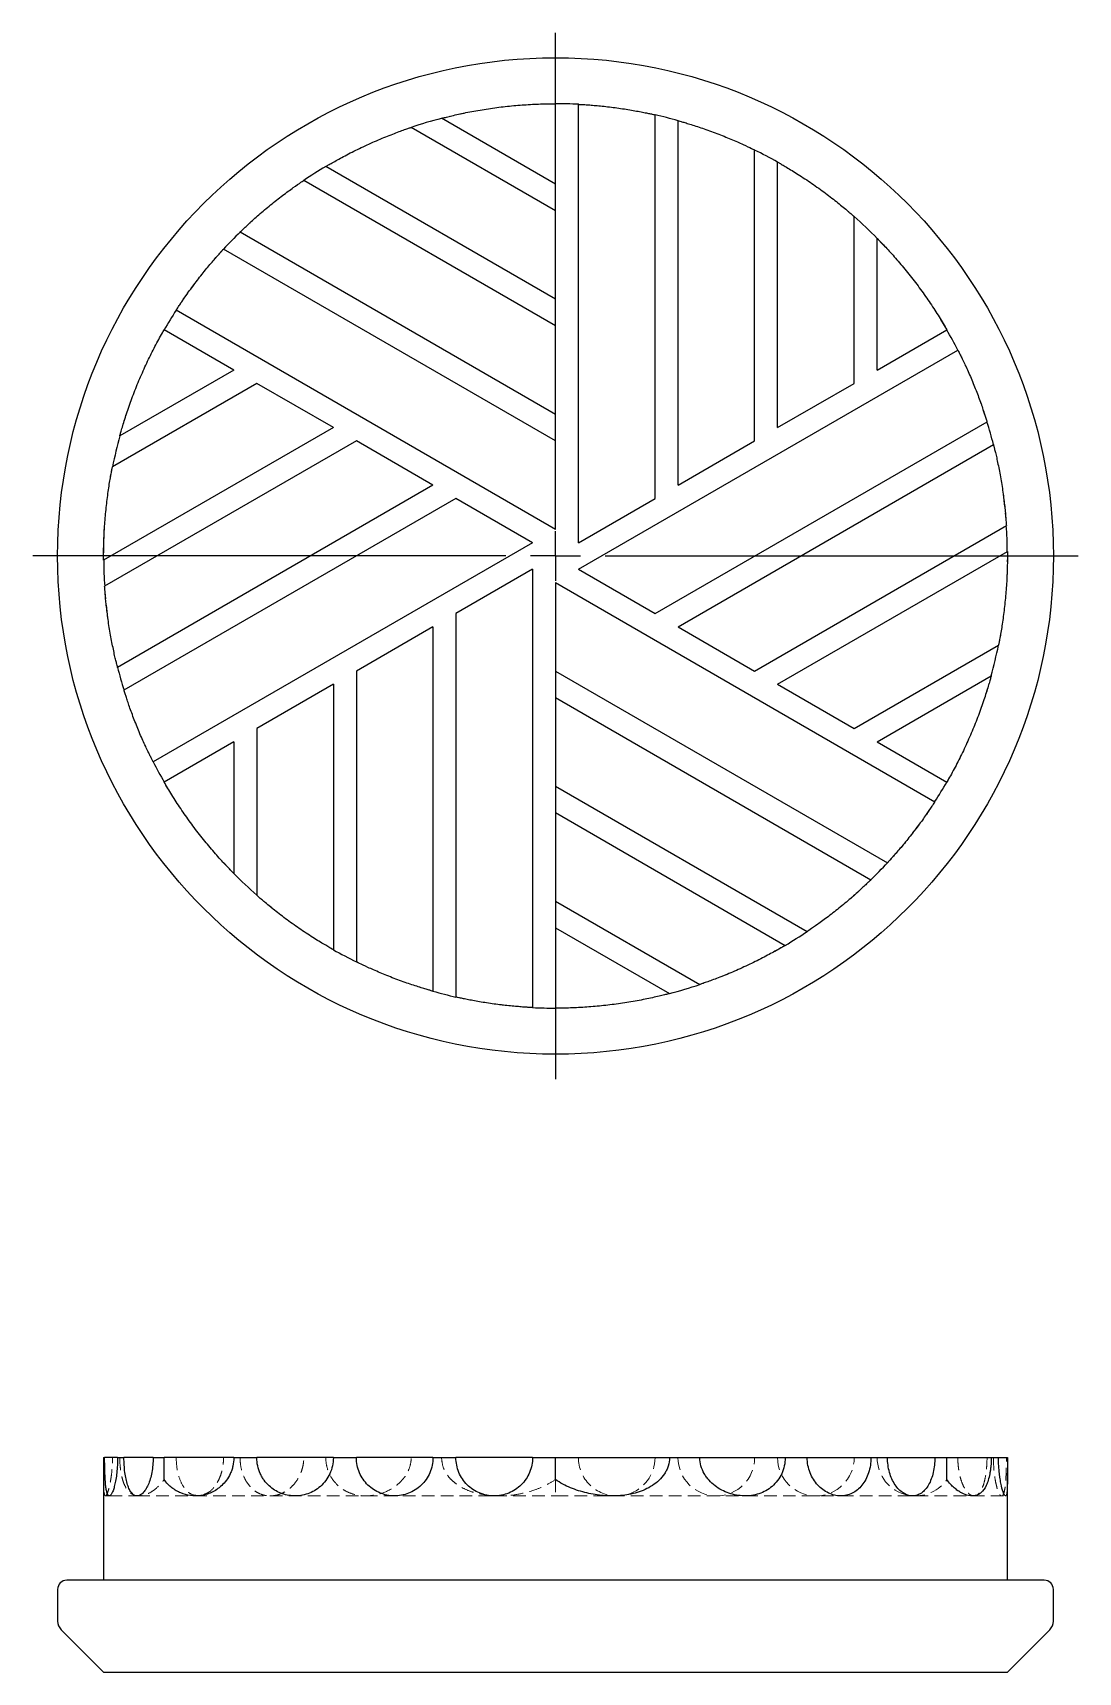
# Model space of a CAD drawing. Header units: millimetres. Extents: x 30 to 273, y 46 to 210.
# Drawn here: x 30.5 to 135.5, y 46 to 210.5 of the extents above; entities that cross this region are included whole.
import ezdxf

# ---------------------------------------------------------------- set-up
doc = ezdxf.new("R2010")
doc.units = ezdxf.units.MM
doc.linetypes.add('HIDDEN', pattern=[1.905, 1.27, -0.635])
doc.layers.add('10', color=7, linetype='Continuous')

# ---------------------------------------------------------------- blocks, each defined once
blk = doc.blocks.new('SW_CENTERMARKSYMBOL_0')
at = {"layer": '10', "color": 0}
for p, q in [((0, 5), (0, 52.5)), ((0, 0), (0, 2.5)), ((-5, 0), (-52.5, 0)), ((0, 0), (-2.5, 0)), ((0, 0), (0, -2.5)), ((0, 0), (2.5, 0)), ((5, 0), (52.5, 0)), ((0, -5), (0, -52.5))]:
    blk.add_line(p, q, dxfattribs=at)

msp = doc.modelspace()

# ---------------------------------------------------------------- linework, layer by layer
at = {"color": 7, "linetype": 'Continuous', "lineweight": 25}
for p, q in [((83, 195.31), (83, 203.38)), ((85.31, 159.33), (85.31, 203.33)), ((83, 192.64), (68.51, 201.01)), ((83, 195.31), (71.55, 201.92)), ((93, 163.77), (93, 202.27)), ((95.31, 165.11), (95.31, 201.68)), ((103, 169.55), (103, 198.74)), ((105.31, 170.88), (105.31, 197.52)), ((83, 183.76), (59.93, 197.08)), ((83, 181.09), (57.72, 195.69)), ((83, 183.76), (83, 192.64)), ((113, 175.32), (113, 192.06)), ((83, 172.21), (51.32, 190.5)), ((115.31, 176.65), (115.31, 189.87)), ((83, 169.55), (49.66, 188.79)), ((83, 160.66), (44.9, 182.66)), ((83, 172.21), (83, 181.09)), ((50.69, 176.65), (43.7, 180.69)), ((115.31, 176.65), (122.3, 180.69)), ((85.31, 156.67), (123.41, 178.66)), ((50.69, 176.65), (39.24, 170.04)), ((53, 175.32), (38.51, 166.95)), ((60.69, 170.88), (53, 175.32)), ((105.31, 170.88), (113, 175.32)), ((93, 152.23), (126.34, 171.47)), ((60.69, 170.88), (37.62, 157.56)), ((63, 169.55), (37.72, 154.95)), ((70.69, 165.11), (63, 169.55)), ((83, 160.66), (83, 169.55)), ((95.31, 165.11), (103, 169.55)), ((95.31, 150.89), (126.99, 169.18)), ((70.69, 165.11), (39.01, 146.82)), ((73, 163.77), (39.66, 144.53)), ((80.69, 159.33), (73, 163.77)), ((85.31, 159.33), (93, 163.77)), ((103, 146.45), (128.28, 161.05)), ((80.69, 159.33), (42.59, 137.34)), ((105.31, 145.12), (128.38, 158.44)), ((80.69, 156.67), (73, 152.23)), ((80.69, 156.67), (80.69, 112.67)), ((85.31, 156.67), (93, 152.23)), ((83, 155.34), (121.1, 133.34)), ((83, 155.34), (83, 146.45)), ((73, 152.23), (73, 113.73)), ((70.69, 150.89), (63, 146.45)), ((70.69, 150.89), (70.69, 114.32)), ((95.31, 150.89), (103, 146.45)), ((113, 140.68), (127.49, 149.05)), ((63, 146.45), (63, 117.26)), ((83, 146.45), (116.34, 127.21)), ((60.69, 145.12), (53, 140.68)), ((60.69, 145.12), (60.69, 118.48)), ((105.31, 145.12), (113, 140.68)), ((115.31, 139.35), (126.76, 145.96)), ((83, 143.79), (114.68, 125.5)), ((83, 143.79), (83, 134.91)), ((53, 140.68), (53, 123.94)), ((50.69, 139.35), (43.7, 135.31)), ((50.69, 139.35), (50.69, 126.13)), ((115.31, 139.35), (122.3, 135.31)), ((83, 134.91), (108.28, 120.31)), ((83, 132.24), (106.07, 118.92)), ((83, 132.24), (83, 123.36)), ((83, 123.36), (97.49, 114.99)), ((83, 120.69), (94.45, 114.08)), ((83, 120.69), (83, 112.62)), ((37.62, 67.52), (37.72, 67.52)), ((39.01, 67.52), (37.72, 67.52)), ((39.01, 67.52), (39.66, 67.52)), ((42.59, 67.52), (39.66, 67.52)), ((42.59, 67.52), (43.7, 67.52)), ((43.7, 65.31), (43.7, 67.52)), ((50.69, 67.52), (43.7, 67.52)), ((50.69, 67.52), (53, 67.52)), ((60.69, 67.52), (53, 67.52)), ((60.69, 67.52), (63, 67.52)), ((70.69, 67.52), (63, 67.52)), ((70.69, 67.52), (73, 67.52)), ((80.69, 67.52), (73, 67.52)), ((80.69, 67.52), (83, 67.52)), ((83, 65.31), (83, 67.52)), ((83, 67.52), (94.45, 67.52)), ((94.45, 67.52), (97.49, 67.52)), ((97.49, 67.52), (106.07, 67.52)), ((106.07, 67.52), (108.28, 67.52)), ((108.28, 67.52), (114.68, 67.52)), ((114.68, 67.52), (116.34, 67.52)), ((116.34, 67.52), (121.1, 67.52)), ((121.1, 67.52), (122.3, 67.52)), ((122.3, 65.31), (122.3, 67.52)), ((122.3, 67.52), (126.76, 67.52)), ((126.76, 67.52), (127.49, 67.52)), ((127.49, 67.52), (128.38, 67.52)), ((37.62, 65.94), (37.62, 55.21)), ((128.38, 55.21), (128.38, 65.94)), ((83, 55.21), (33.92, 55.21)), ((132.08, 55.21), (83, 55.21)), ((33, 54.29), (33, 51.1)), ((133, 51.1), (133, 54.29)), ((33.36, 50.23), (37.62, 45.98)), ((128.38, 45.98), (132.64, 50.23)), ((37.62, 45.98), (83, 45.98)), ((83, 45.98), (128.38, 45.98))]:
    msp.add_line(p, q, dxfattribs=at)
at = {"color": 7, "linetype": 'HIDDEN', "lineweight": 18}
for p, q in [((93, 202.27), (92.5, 202.38)), ((57.72, 195.69), (57.46, 195.52)), ((113, 192.06), (112.8, 192.23)), ((122.3, 180.69), (121.68, 181.74)), ((38.51, 166.95), (38.23, 165.44)), ((127.49, 149.05), (127.83, 150.91)), ((38.92, 147.21), (39.01, 146.82)), ((43.7, 135.31), (44.13, 134.57)), ((108.28, 120.31), (108.86, 120.7)), ((60.36, 118.66), (60.69, 118.48)), ((73, 113.73), (73.12, 113.7)), ((83, 65.31), (83, 63.67)), ((37.8, 63.67), (38.2, 63.67)), ((38.2, 63.67), (40.99, 63.67)), ((40.99, 63.67), (76.85, 63.67)), ((76.85, 63.67), (83, 63.67)), ((83, 63.67), (88.67, 63.67)), ((88.67, 63.67), (102.04, 63.67)), ((102.04, 63.67), (111.65, 63.67)), ((111.65, 63.67), (118.86, 63.67)), ((118.86, 63.67), (119.15, 63.67)), ((119.15, 63.67), (124.83, 63.67)), ((124.83, 63.67), (128.2, 63.67))]:
    msp.add_line(p, q, dxfattribs=at)
at = {"color": 7, "linetype": 'HIDDEN', "lineweight": 18, "flags": 128}
for points in [[(83, 203.38), (80.7, 203.33), (78.93, 203.2)], [(87.9, 203.12), (87.59, 203.15), (85.31, 203.33)], [(68.51, 201.01), (67.24, 200.56), (65.52, 199.88)], [(96.91, 201.2), (96.59, 201.3), (95.31, 201.68)], [(103, 198.74), (102.99, 198.75), (101.22, 199.57)], [(61.37, 197.9), (60.97, 197.68), (59.93, 197.08)], [(116.09, 189.06), (115.89, 189.27), (115.31, 189.87)], [(43.7, 180.69), (43.32, 180.03), (42.54, 178.56)], [(123.85, 177.78), (123.75, 177.99), (123.41, 178.66)], [(126.34, 171.47), (126.3, 171.59), (125.65, 173.52)], [(128.28, 161.05), (128.15, 162.59), (127.9, 164.63)], [(37.72, 154.95), (37.85, 153.41), (38.05, 151.73)], [(39.66, 144.53), (39.7, 144.41), (40.2, 142.89)], [(42, 138.55), (42.25, 138.01), (42.59, 137.34)], [(122.3, 135.31), (122.68, 135.97), (123.63, 137.77)], [(116.34, 127.21), (117.44, 128.44), (118.78, 130.08)], [(49.65, 127.22), (50.11, 126.73), (50.69, 126.13)], [(105.01, 118.31), (105.03, 118.32), (106.07, 118.92)], [(63, 117.26), (63.01, 117.25), (64.41, 116.6)], [(97.49, 114.99), (98.76, 115.44), (100.82, 116.26)], [(68.76, 114.91), (69.41, 114.7), (70.69, 114.32)], [(92.14, 113.55), (94.38, 114.06), (94.45, 114.08)], [(77.66, 112.93), (78.41, 112.85), (80.69, 112.67)]]:
    msp.add_lwpolyline(points, dxfattribs=at)
at = {"color": 7, "linetype": 'Continuous', "lineweight": 25}
msp.add_circle((83, 158), 50, dxfattribs=at)
at = {"color": 7, "linetype": 'HIDDEN', "lineweight": 18}
for centre, radius, start, end in [((83, 158), 45.38, 101.1213, 104.6132), ((83, 158), 45.38, 130.1322, 134.2651), ((83, 158), 45.38, 137.2711, 147.0854), ((83, 158), 45.38, 159.1409, 164.6132), ((83, 158), 45.38, 176.4023, 180.5591), ((83, 158), 45.38, 356.8675, 0.5591), ((83, 158), 45.38, 339.6029, 344.6132), ((83, 158), 45.38, 322.2192, 327.0854), ((83, 158), 45.38, 310.5359, 314.2651), ((83, 158), 45.38, 228.6225, 234.2204), ((89.15, 67.52), 3.85, 180, 271.0057), ((89.15, 67.52), 3.85, 286.1237, 0), ((99.15, 67.52), 3.85, 180, 0), ((109.15, 67.52), 3.85, 180, 0), ((119.15, 67.52), 3.85, 180, 257.9688), ((119.15, 67.52), 3.85, 265.3714, 324.9948)]:
    msp.add_arc(centre, radius, start, end, dxfattribs=at)
at = {"color": 7, "linetype": 'Continuous', "lineweight": 25}
for centre, radius, start, end in [((83, 158), 45.38, 87.0854, 90), ((83, 158), 45.38, 104.6132, 108.6225), ((83, 158), 45.38, 74.2651, 77.2711), ((83, 158), 45.38, 60.5591, 63.8529), ((83, 158), 45.38, 120.5591, 123.8529), ((83, 158), 45.38, 44.6132, 48.6225), ((83, 158), 45.38, 134.2651, 137.2711), ((83, 158), 45.38, 147.0854, 150), ((83, 158), 45.38, 27.0854, 30), ((83, 158), 45.38, 14.2651, 17.2711), ((83, 158), 45.38, 164.6132, 168.6225), ((83, 158), 45.38, 0.5591, 3.8529), ((83, 158), 45.38, 180.5591, 183.8529), ((83, 158), 45.38, 344.6132, 348.6225), ((83, 158), 45.38, 194.2651, 197.2711), ((83, 158), 45.38, 207.0854, 210), ((83, 158), 45.38, 327.0854, 330), ((83, 158), 45.38, 314.2651, 317.2711), ((83, 158), 45.38, 224.6132, 228.6225), ((83, 158), 45.38, 300.5591, 303.8529), ((83, 158), 45.38, 240.5591, 243.8529), ((83, 158), 45.38, 254.2651, 257.2711), ((83, 158), 45.38, 284.6132, 288.6225), ((83, 158), 45.38, 267.0854, 270), ((33.92, 54.29), 0.923, 90, 180), ((132.08, 54.29), 0.923, 0, 90), ((34.23, 51.1), 1.23, 180, 225), ((131.77, 51.1), 1.23, 315, 0)]:
    msp.add_arc(centre, radius, start, end, dxfattribs=at)
for points, knots in [([(71.55, 201.92), (71.55, 201.92), (71.59, 201.93), (71.72, 201.96), (71.78, 201.98), (71.9, 202.01), (71.97, 202.02), (72.21, 202.08), (72.39, 202.13), (72.8, 202.22), (73.03, 202.28), (73.74, 202.43), (74.26, 202.54), (75.07, 202.69), (75.35, 202.74), (75.91, 202.83), (76.19, 202.87), (77.03, 202.99), (77.6, 203.07), (78.74, 203.19), (79.3, 203.24), (80.13, 203.29), (80.41, 203.31), (80.96, 203.34), (81.23, 203.35), (82.02, 203.38), (82.53, 203.38), (83, 203.38)], [0, 0, 0, 0, 0.0625, 0.0625, 0.09375, 0.09375, 0.125, 0.125, 0.1875, 0.1875, 0.25, 0.25, 0.375, 0.375, 0.4375, 0.4375, 0.5, 0.5, 0.625, 0.625, 0.75, 0.75, 0.8125, 0.8125, 0.875, 0.875, 1, 1, 1, 1]), ([(85.31, 203.33), (85.31, 203.33), (85.33, 203.32), (85.43, 203.32), (85.51, 203.32), (85.7, 203.3), (85.82, 203.3), (86.1, 203.28), (86.27, 203.27), (86.62, 203.24), (86.82, 203.22), (87.24, 203.19), (87.47, 203.16), (87.93, 203.12), (88.17, 203.09), (88.67, 203.03), (88.92, 203), (89.42, 202.93), (89.67, 202.89), (90.16, 202.82), (90.4, 202.78), (90.86, 202.7), (91.08, 202.66), (91.5, 202.58), (91.69, 202.55), (92.05, 202.47), (92.21, 202.44), (92.49, 202.38), (92.61, 202.36), (92.8, 202.31), (92.87, 202.3), (92.97, 202.28), (93, 202.27), (93, 202.27)], [0, 0, 0, 0, 0.0625, 0.0625, 0.125, 0.125, 0.1875, 0.1875, 0.25, 0.25, 0.3125, 0.3125, 0.375, 0.375, 0.4375, 0.4375, 0.5, 0.5, 0.5625, 0.5625, 0.625, 0.625, 0.6875, 0.6875, 0.75, 0.75, 0.8125, 0.8125, 0.875, 0.875, 0.9375, 0.9375, 1, 1, 1, 1]), ([(59.93, 197.08), (59.93, 197.08), (59.96, 197.1), (60.08, 197.17), (60.17, 197.22), (60.4, 197.35), (60.54, 197.44), (60.86, 197.62), (61.04, 197.72), (61.44, 197.93), (61.65, 198.05), (62.09, 198.28), (62.33, 198.41), (62.81, 198.65), (63.06, 198.77), (63.56, 199.01), (63.82, 199.13), (64.33, 199.37), (64.58, 199.48), (65.09, 199.7), (65.34, 199.81), (66.08, 200.12), (66.55, 200.3), (67.19, 200.54), (67.4, 200.62), (67.67, 200.72), (67.76, 200.75), (67.92, 200.81), (68, 200.83), (68.2, 200.91), (68.31, 200.94), (68.47, 201), (68.51, 201.01), (68.51, 201.01)], [0, 0, 0, 0, 0.0625, 0.0625, 0.125, 0.125, 0.1875, 0.1875, 0.25, 0.25, 0.3125, 0.3125, 0.375, 0.375, 0.4375, 0.4375, 0.5, 0.5, 0.5625, 0.5625, 0.625, 0.625, 0.75, 0.75, 0.8125, 0.8125, 0.84375, 0.84375, 0.875, 0.875, 0.9375, 0.9375, 1, 1, 1, 1]), ([(95.31, 201.68), (95.31, 201.68), (95.33, 201.68), (95.44, 201.65), (95.52, 201.62), (95.72, 201.56), (95.85, 201.53), (96.14, 201.44), (96.31, 201.39), (96.68, 201.27), (96.88, 201.21), (97.31, 201.07), (97.53, 201), (97.99, 200.84), (98.23, 200.75), (98.71, 200.58), (98.96, 200.49), (99.45, 200.3), (99.69, 200.21), (100.16, 200.01), (100.39, 199.92), (100.85, 199.73), (101.06, 199.64), (101.47, 199.46), (101.66, 199.37), (102.2, 199.13), (102.49, 198.99), (102.79, 198.84), (102.87, 198.8), (102.97, 198.75), (103, 198.74), (103, 198.74)], [0, 0, 0, 0, 0.0625, 0.0625, 0.125, 0.125, 0.1875, 0.1875, 0.25, 0.25, 0.3125, 0.3125, 0.375, 0.375, 0.4375, 0.4375, 0.5, 0.5, 0.5625, 0.5625, 0.625, 0.625, 0.6875, 0.6875, 0.75, 0.75, 0.875, 0.875, 0.9375, 0.9375, 1, 1, 1, 1]), ([(105.31, 197.52), (105.31, 197.52), (105.34, 197.51), (105.46, 197.44), (105.55, 197.39), (105.78, 197.25), (105.92, 197.17), (106.24, 196.98), (106.42, 196.88), (106.8, 196.64), (107.01, 196.52), (107.43, 196.25), (107.66, 196.1), (108.11, 195.81), (108.34, 195.65), (108.8, 195.34), (109.03, 195.18), (109.49, 194.85), (109.71, 194.69), (110.16, 194.36), (110.38, 194.2), (111.02, 193.71), (111.41, 193.4), (111.94, 192.96), (112.11, 192.82), (112.33, 192.63), (112.4, 192.57), (112.53, 192.46), (112.59, 192.41), (112.76, 192.27), (112.85, 192.19), (112.97, 192.08), (113, 192.06), (113, 192.06)], [0, 0, 0, 0, 0.0625, 0.0625, 0.125, 0.125, 0.1875, 0.1875, 0.25, 0.25, 0.3125, 0.3125, 0.375, 0.375, 0.4375, 0.4375, 0.5, 0.5, 0.5625, 0.5625, 0.625, 0.625, 0.75, 0.75, 0.8125, 0.8125, 0.84375, 0.84375, 0.875, 0.875, 0.9375, 0.9375, 1, 1, 1, 1]), ([(51.32, 190.5), (51.32, 190.5), (51.34, 190.52), (51.42, 190.6), (51.48, 190.65), (51.63, 190.8), (51.73, 190.89), (51.95, 191.1), (52.08, 191.22), (52.36, 191.48), (52.52, 191.63), (52.85, 191.92), (53.03, 192.08), (53.4, 192.4), (53.59, 192.57), (53.98, 192.9), (54.18, 193.06), (54.59, 193.39), (54.79, 193.56), (55.2, 193.87), (55.39, 194.02), (55.78, 194.32), (55.97, 194.46), (56.33, 194.72), (56.5, 194.85), (56.98, 195.19), (57.24, 195.37), (57.52, 195.56), (57.6, 195.61), (57.69, 195.67), (57.72, 195.69), (57.72, 195.69)], [0, 0, 0, 0, 0.0625, 0.0625, 0.125, 0.125, 0.1875, 0.1875, 0.25, 0.25, 0.3125, 0.3125, 0.375, 0.375, 0.4375, 0.4375, 0.5, 0.5, 0.5625, 0.5625, 0.625, 0.625, 0.6875, 0.6875, 0.75, 0.75, 0.875, 0.875, 0.9375, 0.9375, 1, 1, 1, 1]), ([(115.31, 189.87), (115.31, 189.87), (115.34, 189.84), (115.43, 189.75), (115.47, 189.71), (115.56, 189.61), (115.61, 189.56), (115.78, 189.39), (115.91, 189.25), (116.2, 188.94), (116.36, 188.78), (116.85, 188.23), (117.2, 187.84), (117.74, 187.21), (117.92, 186.99), (118.28, 186.56), (118.45, 186.34), (118.98, 185.67), (119.33, 185.21), (120, 184.28), (120.33, 183.82), (120.79, 183.13), (120.95, 182.9), (121.24, 182.44), (121.39, 182.21), (121.81, 181.54), (122.07, 181.1), (122.3, 180.69)], [0, 0, 0, 0, 0.0625, 0.0625, 0.09375, 0.09375, 0.125, 0.125, 0.1875, 0.1875, 0.25, 0.25, 0.375, 0.375, 0.4375, 0.4375, 0.5, 0.5, 0.625, 0.625, 0.75, 0.75, 0.8125, 0.8125, 0.875, 0.875, 1, 1, 1, 1]), ([(44.9, 182.66), (44.9, 182.66), (44.91, 182.68), (44.97, 182.77), (45.01, 182.83), (45.12, 182.99), (45.18, 183.09), (45.34, 183.33), (45.43, 183.46), (45.63, 183.76), (45.74, 183.92), (45.99, 184.27), (46.12, 184.45), (46.39, 184.83), (46.54, 185.02), (46.84, 185.42), (46.99, 185.62), (47.3, 186.02), (47.46, 186.22), (47.77, 186.61), (47.92, 186.8), (48.22, 187.16), (48.37, 187.33), (48.64, 187.65), (48.77, 187.8), (49.01, 188.07), (49.12, 188.19), (49.31, 188.41), (49.39, 188.5), (49.52, 188.65), (49.57, 188.7), (49.64, 188.78), (49.66, 188.79), (49.66, 188.79)], [0, 0, 0, 0, 0.0625, 0.0625, 0.125, 0.125, 0.1875, 0.1875, 0.25, 0.25, 0.3125, 0.3125, 0.375, 0.375, 0.4375, 0.4375, 0.5, 0.5, 0.5625, 0.5625, 0.625, 0.625, 0.6875, 0.6875, 0.75, 0.75, 0.8125, 0.8125, 0.875, 0.875, 0.9375, 0.9375, 1, 1, 1, 1]), ([(39.24, 170.04), (39.24, 170.04), (39.25, 170.09), (39.29, 170.22), (39.31, 170.27), (39.34, 170.39), (39.36, 170.46), (39.43, 170.69), (39.48, 170.88), (39.6, 171.28), (39.67, 171.5), (39.89, 172.2), (40.06, 172.7), (40.34, 173.48), (40.43, 173.74), (40.63, 174.27), (40.73, 174.54), (41.05, 175.33), (41.27, 175.86), (41.74, 176.9), (41.97, 177.42), (42.34, 178.17), (42.46, 178.41), (42.71, 178.9), (42.84, 179.14), (43.21, 179.84), (43.46, 180.28), (43.7, 180.69)], [0, 0, 0, 0, 0.0625, 0.0625, 0.09375, 0.09375, 0.125, 0.125, 0.1875, 0.1875, 0.25, 0.25, 0.375, 0.375, 0.4375, 0.4375, 0.5, 0.5, 0.625, 0.625, 0.75, 0.75, 0.8125, 0.8125, 0.875, 0.875, 1, 1, 1, 1]), ([(123.41, 178.66), (123.41, 178.66), (123.42, 178.64), (123.46, 178.55), (123.5, 178.49), (123.59, 178.31), (123.64, 178.21), (123.76, 177.95), (123.84, 177.81), (123.99, 177.48), (124.07, 177.31), (124.25, 176.92), (124.35, 176.72), (124.54, 176.29), (124.64, 176.07), (124.83, 175.61), (124.93, 175.37), (125.12, 174.91), (125.21, 174.67), (125.39, 174.21), (125.48, 173.98), (125.64, 173.54), (125.72, 173.33), (125.86, 172.93), (125.92, 172.75), (126.04, 172.4), (126.09, 172.25), (126.18, 171.98), (126.22, 171.86), (126.28, 171.67), (126.3, 171.6), (126.33, 171.5), (126.34, 171.47), (126.34, 171.47)], [0, 0, 0, 0, 0.0625, 0.0625, 0.125, 0.125, 0.1875, 0.1875, 0.25, 0.25, 0.3125, 0.3125, 0.375, 0.375, 0.4375, 0.4375, 0.5, 0.5, 0.5625, 0.5625, 0.625, 0.625, 0.6875, 0.6875, 0.75, 0.75, 0.8125, 0.8125, 0.875, 0.875, 0.9375, 0.9375, 1, 1, 1, 1]), ([(126.99, 169.18), (126.99, 169.18), (126.99, 169.16), (127.02, 169.05), (127.04, 168.97), (127.09, 168.76), (127.12, 168.64), (127.19, 168.34), (127.23, 168.17), (127.32, 167.79), (127.36, 167.59), (127.45, 167.15), (127.5, 166.92), (127.59, 166.44), (127.64, 166.19), (127.73, 165.68), (127.77, 165.42), (127.86, 164.91), (127.9, 164.65), (127.97, 164.14), (128, 163.9), (128.06, 163.41), (128.09, 163.17), (128.14, 162.73), (128.16, 162.52), (128.22, 161.94), (128.24, 161.62), (128.27, 161.28), (128.27, 161.2), (128.28, 161.08), (128.28, 161.05), (128.28, 161.05)], [0, 0, 0, 0, 0.0625, 0.0625, 0.125, 0.125, 0.1875, 0.1875, 0.25, 0.25, 0.3125, 0.3125, 0.375, 0.375, 0.4375, 0.4375, 0.5, 0.5, 0.5625, 0.5625, 0.625, 0.625, 0.6875, 0.6875, 0.75, 0.75, 0.875, 0.875, 0.9375, 0.9375, 1, 1, 1, 1]), ([(37.62, 157.56), (37.62, 157.56), (37.62, 157.59), (37.62, 157.73), (37.62, 157.84), (37.62, 158.1), (37.62, 158.26), (37.62, 158.64), (37.62, 158.84), (37.63, 159.29), (37.64, 159.53), (37.66, 160.04), (37.67, 160.3), (37.7, 160.84), (37.72, 161.12), (37.76, 161.67), (37.79, 161.95), (37.84, 162.51), (37.87, 162.79), (37.93, 163.34), (37.96, 163.61), (38.07, 164.41), (38.14, 164.91), (38.25, 165.58), (38.29, 165.8), (38.34, 166.08), (38.36, 166.17), (38.39, 166.34), (38.4, 166.42), (38.45, 166.64), (38.47, 166.75), (38.5, 166.91), (38.51, 166.95), (38.51, 166.95)], [0, 0, 0, 0, 0.0625, 0.0625, 0.125, 0.125, 0.1875, 0.1875, 0.25, 0.25, 0.3125, 0.3125, 0.375, 0.375, 0.4375, 0.4375, 0.5, 0.5, 0.5625, 0.5625, 0.625, 0.625, 0.75, 0.75, 0.8125, 0.8125, 0.84375, 0.84375, 0.875, 0.875, 0.9375, 0.9375, 1, 1, 1, 1]), ([(128.38, 158.44), (128.38, 158.44), (128.38, 158.41), (128.38, 158.27), (128.38, 158.16), (128.38, 157.9), (128.38, 157.74), (128.38, 157.36), (128.38, 157.16), (128.37, 156.71), (128.36, 156.47), (128.34, 155.96), (128.33, 155.7), (128.3, 155.16), (128.28, 154.88), (128.24, 154.33), (128.21, 154.05), (128.16, 153.49), (128.13, 153.21), (128.07, 152.66), (128.04, 152.39), (127.93, 151.59), (127.86, 151.09), (127.75, 150.42), (127.71, 150.2), (127.66, 149.92), (127.64, 149.83), (127.61, 149.66), (127.6, 149.58), (127.55, 149.36), (127.53, 149.25), (127.5, 149.09), (127.49, 149.05), (127.49, 149.05)], [0, 0, 0, 0, 0.0625, 0.0625, 0.125, 0.125, 0.1875, 0.1875, 0.25, 0.25, 0.3125, 0.3125, 0.375, 0.375, 0.4375, 0.4375, 0.5, 0.5, 0.5625, 0.5625, 0.625, 0.625, 0.75, 0.75, 0.8125, 0.8125, 0.84375, 0.84375, 0.875, 0.875, 0.9375, 0.9375, 1, 1, 1, 1]), ([(39.01, 146.82), (39.01, 146.82), (39.01, 146.84), (38.98, 146.95), (38.96, 147.03), (38.91, 147.24), (38.88, 147.36), (38.81, 147.66), (38.77, 147.83), (38.68, 148.21), (38.64, 148.41), (38.55, 148.85), (38.5, 149.08), (38.41, 149.56), (38.36, 149.81), (38.27, 150.32), (38.23, 150.58), (38.14, 151.09), (38.1, 151.35), (38.03, 151.86), (38, 152.1), (37.94, 152.59), (37.91, 152.83), (37.86, 153.27), (37.84, 153.48), (37.78, 154.06), (37.76, 154.38), (37.73, 154.72), (37.73, 154.8), (37.72, 154.92), (37.72, 154.95), (37.72, 154.95)], [0, 0, 0, 0, 0.0625, 0.0625, 0.125, 0.125, 0.1875, 0.1875, 0.25, 0.25, 0.3125, 0.3125, 0.375, 0.375, 0.4375, 0.4375, 0.5, 0.5, 0.5625, 0.5625, 0.625, 0.625, 0.6875, 0.6875, 0.75, 0.75, 0.875, 0.875, 0.9375, 0.9375, 1, 1, 1, 1]), ([(126.76, 145.96), (126.76, 145.96), (126.75, 145.91), (126.71, 145.78), (126.69, 145.73), (126.66, 145.61), (126.64, 145.54), (126.57, 145.31), (126.52, 145.12), (126.4, 144.72), (126.33, 144.5), (126.11, 143.8), (125.94, 143.3), (125.66, 142.52), (125.57, 142.26), (125.37, 141.73), (125.27, 141.46), (124.95, 140.67), (124.73, 140.14), (124.26, 139.1), (124.03, 138.58), (123.66, 137.83), (123.54, 137.59), (123.29, 137.1), (123.16, 136.86), (122.79, 136.16), (122.54, 135.72), (122.3, 135.31)], [0, 0, 0, 0, 0.0625, 0.0625, 0.09375, 0.09375, 0.125, 0.125, 0.1875, 0.1875, 0.25, 0.25, 0.375, 0.375, 0.4375, 0.4375, 0.5, 0.5, 0.625, 0.625, 0.75, 0.75, 0.8125, 0.8125, 0.875, 0.875, 1, 1, 1, 1]), ([(42.59, 137.34), (42.59, 137.34), (42.58, 137.36), (42.54, 137.45), (42.5, 137.51), (42.41, 137.69), (42.36, 137.79), (42.24, 138.05), (42.16, 138.19), (42.01, 138.52), (41.93, 138.69), (41.75, 139.08), (41.65, 139.28), (41.46, 139.71), (41.36, 139.93), (41.17, 140.39), (41.07, 140.63), (40.88, 141.09), (40.79, 141.33), (40.61, 141.79), (40.52, 142.02), (40.36, 142.46), (40.28, 142.67), (40.14, 143.07), (40.08, 143.25), (39.96, 143.6), (39.91, 143.75), (39.82, 144.02), (39.78, 144.14), (39.72, 144.33), (39.7, 144.4), (39.67, 144.5), (39.66, 144.53), (39.66, 144.53)], [0, 0, 0, 0, 0.0625, 0.0625, 0.125, 0.125, 0.1875, 0.1875, 0.25, 0.25, 0.3125, 0.3125, 0.375, 0.375, 0.4375, 0.4375, 0.5, 0.5, 0.5625, 0.5625, 0.625, 0.625, 0.6875, 0.6875, 0.75, 0.75, 0.8125, 0.8125, 0.875, 0.875, 0.9375, 0.9375, 1, 1, 1, 1]), ([(50.69, 126.13), (50.69, 126.13), (50.66, 126.16), (50.57, 126.25), (50.53, 126.29), (50.44, 126.39), (50.39, 126.44), (50.22, 126.61), (50.09, 126.75), (49.8, 127.06), (49.64, 127.22), (49.15, 127.77), (48.8, 128.16), (48.26, 128.79), (48.08, 129.01), (47.72, 129.44), (47.55, 129.66), (47.02, 130.33), (46.67, 130.79), (46, 131.72), (45.67, 132.18), (45.21, 132.87), (45.05, 133.1), (44.76, 133.56), (44.61, 133.79), (44.19, 134.46), (43.93, 134.9), (43.7, 135.31)], [0, 0, 0, 0, 0.0625, 0.0625, 0.09375, 0.09375, 0.125, 0.125, 0.1875, 0.1875, 0.25, 0.25, 0.375, 0.375, 0.4375, 0.4375, 0.5, 0.5, 0.625, 0.625, 0.75, 0.75, 0.8125, 0.8125, 0.875, 0.875, 1, 1, 1, 1]), ([(121.1, 133.34), (121.1, 133.34), (121.09, 133.32), (121.03, 133.23), (120.99, 133.17), (120.88, 133.01), (120.82, 132.91), (120.66, 132.67), (120.57, 132.54), (120.37, 132.24), (120.26, 132.08), (120.01, 131.73), (119.88, 131.55), (119.61, 131.17), (119.46, 130.98), (119.16, 130.58), (119.01, 130.38), (118.7, 129.98), (118.54, 129.78), (118.23, 129.39), (118.08, 129.2), (117.78, 128.84), (117.63, 128.67), (117.36, 128.35), (117.23, 128.2), (116.99, 127.93), (116.88, 127.81), (116.69, 127.59), (116.61, 127.5), (116.48, 127.35), (116.43, 127.3), (116.36, 127.22), (116.34, 127.21), (116.34, 127.21)], [0, 0, 0, 0, 0.0625, 0.0625, 0.125, 0.125, 0.1875, 0.1875, 0.25, 0.25, 0.3125, 0.3125, 0.375, 0.375, 0.4375, 0.4375, 0.5, 0.5, 0.5625, 0.5625, 0.625, 0.625, 0.6875, 0.6875, 0.75, 0.75, 0.8125, 0.8125, 0.875, 0.875, 0.9375, 0.9375, 1, 1, 1, 1]), ([(114.68, 125.5), (114.68, 125.5), (114.66, 125.48), (114.58, 125.4), (114.52, 125.35), (114.37, 125.2), (114.27, 125.11), (114.05, 124.9), (113.92, 124.78), (113.64, 124.52), (113.48, 124.37), (113.15, 124.08), (112.97, 123.92), (112.6, 123.6), (112.41, 123.43), (112.02, 123.1), (111.82, 122.94), (111.41, 122.61), (111.21, 122.44), (110.8, 122.13), (110.61, 121.98), (110.22, 121.68), (110.03, 121.54), (109.67, 121.28), (109.5, 121.15), (109.02, 120.81), (108.76, 120.63), (108.48, 120.44), (108.4, 120.39), (108.31, 120.33), (108.28, 120.31), (108.28, 120.31)], [0, 0, 0, 0, 0.0625, 0.0625, 0.125, 0.125, 0.1875, 0.1875, 0.25, 0.25, 0.3125, 0.3125, 0.375, 0.375, 0.4375, 0.4375, 0.5, 0.5, 0.5625, 0.5625, 0.625, 0.625, 0.6875, 0.6875, 0.75, 0.75, 0.875, 0.875, 0.9375, 0.9375, 1, 1, 1, 1]), ([(60.69, 118.48), (60.69, 118.48), (60.66, 118.49), (60.54, 118.56), (60.45, 118.61), (60.22, 118.75), (60.08, 118.83), (59.76, 119.02), (59.58, 119.12), (59.2, 119.36), (58.99, 119.48), (58.57, 119.75), (58.34, 119.9), (57.89, 120.19), (57.66, 120.35), (57.2, 120.66), (56.97, 120.82), (56.51, 121.15), (56.29, 121.31), (55.84, 121.64), (55.62, 121.8), (54.98, 122.29), (54.59, 122.6), (54.06, 123.04), (53.89, 123.18), (53.67, 123.37), (53.6, 123.43), (53.47, 123.54), (53.41, 123.59), (53.24, 123.73), (53.15, 123.81), (53.03, 123.92), (53, 123.94), (53, 123.94)], [0, 0, 0, 0, 0.0625, 0.0625, 0.125, 0.125, 0.1875, 0.1875, 0.25, 0.25, 0.3125, 0.3125, 0.375, 0.375, 0.4375, 0.4375, 0.5, 0.5, 0.5625, 0.5625, 0.625, 0.625, 0.75, 0.75, 0.8125, 0.8125, 0.84375, 0.84375, 0.875, 0.875, 0.9375, 0.9375, 1, 1, 1, 1]), ([(106.07, 118.92), (106.07, 118.92), (106.04, 118.9), (105.92, 118.83), (105.83, 118.78), (105.6, 118.65), (105.46, 118.56), (105.14, 118.38), (104.96, 118.28), (104.56, 118.07), (104.35, 117.95), (103.91, 117.72), (103.67, 117.59), (103.19, 117.35), (102.94, 117.23), (102.44, 116.99), (102.18, 116.87), (101.67, 116.63), (101.42, 116.52), (100.91, 116.3), (100.66, 116.19), (99.92, 115.88), (99.45, 115.7), (98.81, 115.46), (98.6, 115.38), (98.33, 115.28), (98.24, 115.25), (98.08, 115.19), (98, 115.17), (97.8, 115.09), (97.69, 115.06), (97.53, 115), (97.49, 114.99), (97.49, 114.99)], [0, 0, 0, 0, 0.0625, 0.0625, 0.125, 0.125, 0.1875, 0.1875, 0.25, 0.25, 0.3125, 0.3125, 0.375, 0.375, 0.4375, 0.4375, 0.5, 0.5, 0.5625, 0.5625, 0.625, 0.625, 0.75, 0.75, 0.8125, 0.8125, 0.84375, 0.84375, 0.875, 0.875, 0.9375, 0.9375, 1, 1, 1, 1]), ([(70.69, 114.32), (70.69, 114.32), (70.67, 114.32), (70.56, 114.35), (70.48, 114.38), (70.28, 114.44), (70.15, 114.47), (69.86, 114.56), (69.69, 114.61), (69.32, 114.73), (69.12, 114.79), (68.69, 114.93), (68.47, 115), (68.01, 115.16), (67.77, 115.25), (67.29, 115.42), (67.04, 115.51), (66.55, 115.7), (66.31, 115.79), (65.84, 115.99), (65.61, 116.08), (65.15, 116.27), (64.94, 116.36), (64.53, 116.54), (64.34, 116.63), (63.8, 116.87), (63.51, 117.01), (63.21, 117.16), (63.13, 117.2), (63.03, 117.25), (63, 117.26), (63, 117.26)], [0, 0, 0, 0, 0.0625, 0.0625, 0.125, 0.125, 0.1875, 0.1875, 0.25, 0.25, 0.3125, 0.3125, 0.375, 0.375, 0.4375, 0.4375, 0.5, 0.5, 0.5625, 0.5625, 0.625, 0.625, 0.6875, 0.6875, 0.75, 0.75, 0.875, 0.875, 0.9375, 0.9375, 1, 1, 1, 1]), ([(80.69, 112.67), (80.69, 112.67), (80.67, 112.68), (80.57, 112.68), (80.49, 112.68), (80.3, 112.7), (80.18, 112.7), (79.9, 112.72), (79.73, 112.73), (79.38, 112.76), (79.18, 112.78), (78.76, 112.81), (78.53, 112.84), (78.07, 112.88), (77.83, 112.91), (77.33, 112.97), (77.08, 113), (76.58, 113.07), (76.33, 113.11), (75.84, 113.18), (75.6, 113.22), (75.14, 113.3), (74.92, 113.34), (74.5, 113.42), (74.31, 113.45), (73.95, 113.53), (73.79, 113.56), (73.51, 113.62), (73.39, 113.64), (73.2, 113.69), (73.13, 113.7), (73.03, 113.72), (73, 113.73), (73, 113.73)], [0, 0, 0, 0, 0.0625, 0.0625, 0.125, 0.125, 0.1875, 0.1875, 0.25, 0.25, 0.3125, 0.3125, 0.375, 0.375, 0.4375, 0.4375, 0.5, 0.5, 0.5625, 0.5625, 0.625, 0.625, 0.6875, 0.6875, 0.75, 0.75, 0.8125, 0.8125, 0.875, 0.875, 0.9375, 0.9375, 1, 1, 1, 1]), ([(94.45, 114.08), (94.45, 114.08), (94.41, 114.07), (94.28, 114.04), (94.22, 114.02), (94.1, 113.99), (94.03, 113.98), (93.79, 113.92), (93.61, 113.87), (93.2, 113.78), (92.97, 113.72), (92.26, 113.57), (91.74, 113.46), (90.93, 113.31), (90.65, 113.26), (90.09, 113.17), (89.81, 113.13), (88.97, 113.01), (88.4, 112.93), (87.26, 112.81), (86.7, 112.76), (85.87, 112.71), (85.59, 112.69), (85.04, 112.66), (84.77, 112.65), (83.98, 112.62), (83.47, 112.62), (83, 112.62)], [0, 0, 0, 0, 0.0625, 0.0625, 0.09375, 0.09375, 0.125, 0.125, 0.1875, 0.1875, 0.25, 0.25, 0.375, 0.375, 0.4375, 0.4375, 0.5, 0.5, 0.625, 0.625, 0.75, 0.75, 0.8125, 0.8125, 0.875, 0.875, 1, 1, 1, 1]), ([(37.62, 67.52), (37.62, 67.12), (37.62, 66.55), (37.62, 66.08), (37.62, 65.94)], [0, 0, 0, 0, 0.7006513, 1, 1, 1, 1]), ([(39.01, 67.52), (39.01, 67.25), (39.01, 66.99), (38.98, 66.49), (38.96, 66.23), (38.91, 65.76), (38.88, 65.53), (38.81, 65.11), (38.77, 64.91), (38.68, 64.56), (38.64, 64.41), (38.55, 64.13), (38.5, 64.02), (38.41, 63.84), (38.36, 63.77), (38.27, 63.69), (38.23, 63.67), (38.14, 63.67), (38.1, 63.7), (38.03, 63.8), (38, 63.87), (37.94, 64.05), (37.91, 64.17), (37.86, 64.44), (37.84, 64.59), (37.78, 65.11), (37.76, 65.53), (37.73, 66.24), (37.73, 66.48), (37.72, 66.99), (37.72, 67.25), (37.72, 67.52)], [0, 0, 0, 0, 0.0625, 0.0625, 0.125, 0.125, 0.1875, 0.1875, 0.25, 0.25, 0.3125, 0.3125, 0.375, 0.375, 0.4375, 0.4375, 0.5, 0.5, 0.5625, 0.5625, 0.625, 0.625, 0.6875, 0.6875, 0.75, 0.75, 0.875, 0.875, 0.9375, 0.9375, 1, 1, 1, 1]), ([(42.59, 67.52), (42.59, 67.26), (42.58, 67.01), (42.54, 66.52), (42.5, 66.27), (42.41, 65.8), (42.36, 65.58), (42.24, 65.16), (42.16, 64.96), (42.01, 64.61), (41.93, 64.45), (41.75, 64.17), (41.65, 64.05), (41.46, 63.86), (41.36, 63.79), (41.17, 63.69), (41.07, 63.67), (40.88, 63.67), (40.79, 63.7), (40.61, 63.8), (40.52, 63.87), (40.36, 64.06), (40.28, 64.18), (40.14, 64.46), (40.08, 64.61), (39.96, 64.97), (39.91, 65.17), (39.82, 65.58), (39.78, 65.8), (39.72, 66.27), (39.7, 66.51), (39.67, 67.01), (39.66, 67.26), (39.66, 67.52)], [0, 0, 0, 0, 0.0625, 0.0625, 0.125, 0.125, 0.1875, 0.1875, 0.25, 0.25, 0.3125, 0.3125, 0.375, 0.375, 0.4375, 0.4375, 0.5, 0.5, 0.5625, 0.5625, 0.625, 0.625, 0.6875, 0.6875, 0.75, 0.75, 0.8125, 0.8125, 0.875, 0.875, 0.9375, 0.9375, 1, 1, 1, 1]), ([(50.69, 67.52), (50.69, 67.23), (50.66, 66.94), (50.57, 66.53), (50.53, 66.39), (50.44, 66.14), (50.39, 66.01), (50.22, 65.65), (50.09, 65.43), (49.8, 65.04), (49.64, 64.87), (49.15, 64.4), (48.8, 64.18), (48.26, 63.94), (48.08, 63.87), (47.72, 63.77), (47.55, 63.73), (47.02, 63.66), (46.67, 63.66), (46, 63.75), (45.67, 63.84), (45.21, 64.03), (45.05, 64.11), (44.76, 64.28), (44.61, 64.38), (44.19, 64.71), (43.93, 64.97), (43.7, 65.31)], [0, 0, 0, 0, 0.0625, 0.0625, 0.09375, 0.09375, 0.125, 0.125, 0.1875, 0.1875, 0.25, 0.25, 0.375, 0.375, 0.4375, 0.4375, 0.5, 0.5, 0.625, 0.625, 0.75, 0.75, 0.8125, 0.8125, 0.875, 0.875, 1, 1, 1, 1]), ([(60.69, 67.52), (60.69, 67.23), (60.66, 66.95), (60.54, 66.41), (60.45, 66.14), (60.22, 65.65), (60.08, 65.42), (59.76, 64.99), (59.58, 64.8), (59.2, 64.46), (58.99, 64.32), (58.57, 64.07), (58.34, 63.97), (57.89, 63.81), (57.66, 63.75), (57.2, 63.68), (56.97, 63.67), (56.51, 63.68), (56.29, 63.71), (55.84, 63.8), (55.62, 63.86), (54.98, 64.12), (54.59, 64.36), (54.06, 64.86), (53.89, 65.04), (53.67, 65.34), (53.6, 65.45), (53.47, 65.67), (53.41, 65.79), (53.24, 66.15), (53.15, 66.41), (53.03, 66.95), (53, 67.23), (53, 67.52)], [0, 0, 0, 0, 0.0625, 0.0625, 0.125, 0.125, 0.1875, 0.1875, 0.25, 0.25, 0.3125, 0.3125, 0.375, 0.375, 0.4375, 0.4375, 0.5, 0.5, 0.5625, 0.5625, 0.625, 0.625, 0.75, 0.75, 0.8125, 0.8125, 0.84375, 0.84375, 0.875, 0.875, 0.9375, 0.9375, 1, 1, 1, 1]), ([(70.69, 67.52), (70.69, 67.25), (70.67, 66.99), (70.56, 66.49), (70.48, 66.23), (70.28, 65.76), (70.15, 65.53), (69.86, 65.11), (69.69, 64.91), (69.32, 64.56), (69.12, 64.41), (68.69, 64.13), (68.47, 64.02), (68.01, 63.84), (67.77, 63.77), (67.29, 63.69), (67.04, 63.67), (66.55, 63.67), (66.31, 63.7), (65.84, 63.8), (65.61, 63.87), (65.15, 64.05), (64.94, 64.17), (64.53, 64.44), (64.34, 64.59), (63.8, 65.11), (63.51, 65.53), (63.21, 66.24), (63.13, 66.48), (63.03, 66.99), (63, 67.25), (63, 67.52)], [0, 0, 0, 0, 0.0625, 0.0625, 0.125, 0.125, 0.1875, 0.1875, 0.25, 0.25, 0.3125, 0.3125, 0.375, 0.375, 0.4375, 0.4375, 0.5, 0.5, 0.5625, 0.5625, 0.625, 0.625, 0.6875, 0.6875, 0.75, 0.75, 0.875, 0.875, 0.9375, 0.9375, 1, 1, 1, 1]), ([(80.69, 67.52), (80.69, 67.26), (80.67, 67.01), (80.57, 66.52), (80.49, 66.27), (80.3, 65.8), (80.18, 65.58), (79.9, 65.16), (79.73, 64.96), (79.38, 64.61), (79.18, 64.45), (78.76, 64.17), (78.53, 64.05), (78.07, 63.86), (77.83, 63.79), (77.33, 63.69), (77.08, 63.67), (76.58, 63.67), (76.33, 63.7), (75.84, 63.8), (75.6, 63.87), (75.14, 64.06), (74.92, 64.18), (74.5, 64.46), (74.31, 64.61), (73.95, 64.97), (73.79, 65.17), (73.51, 65.58), (73.39, 65.8), (73.2, 66.27), (73.13, 66.51), (73.03, 67.01), (73, 67.26), (73, 67.52)], [0, 0, 0, 0, 0.0625, 0.0625, 0.125, 0.125, 0.1875, 0.1875, 0.25, 0.25, 0.3125, 0.3125, 0.375, 0.375, 0.4375, 0.4375, 0.5, 0.5, 0.5625, 0.5625, 0.625, 0.625, 0.6875, 0.6875, 0.75, 0.75, 0.8125, 0.8125, 0.875, 0.875, 0.9375, 0.9375, 1, 1, 1, 1]), ([(94.45, 67.52), (94.45, 67.23), (94.41, 66.94), (94.28, 66.53), (94.22, 66.39), (94.1, 66.14), (94.03, 66.01), (93.79, 65.65), (93.61, 65.43), (93.2, 65.04), (92.97, 64.87), (92.26, 64.4), (91.74, 64.18), (90.93, 63.94), (90.65, 63.87), (90.09, 63.77), (89.81, 63.73), (88.97, 63.66), (88.4, 63.66), (87.26, 63.75), (86.7, 63.84), (85.87, 64.03), (85.59, 64.11), (85.04, 64.28), (84.77, 64.38), (83.98, 64.71), (83.47, 64.97), (83, 65.31)], [0, 0, 0, 0, 0.0625, 0.0625, 0.09375, 0.09375, 0.125, 0.125, 0.1875, 0.1875, 0.25, 0.25, 0.375, 0.375, 0.4375, 0.4375, 0.5, 0.5, 0.625, 0.625, 0.75, 0.75, 0.8125, 0.8125, 0.875, 0.875, 1, 1, 1, 1]), ([(106.07, 67.52), (106.07, 67.23), (106.04, 66.95), (105.92, 66.41), (105.83, 66.14), (105.6, 65.65), (105.46, 65.42), (105.14, 64.99), (104.96, 64.8), (104.56, 64.46), (104.35, 64.32), (103.91, 64.07), (103.67, 63.97), (103.19, 63.81), (102.94, 63.75), (102.44, 63.68), (102.18, 63.67), (101.67, 63.68), (101.42, 63.71), (100.91, 63.8), (100.66, 63.86), (99.92, 64.12), (99.45, 64.36), (98.81, 64.86), (98.6, 65.04), (98.33, 65.34), (98.24, 65.45), (98.08, 65.67), (98, 65.79), (97.8, 66.15), (97.69, 66.41), (97.53, 66.95), (97.49, 67.23), (97.49, 67.52)], [0, 0, 0, 0, 0.0625, 0.0625, 0.125, 0.125, 0.1875, 0.1875, 0.25, 0.25, 0.3125, 0.3125, 0.375, 0.375, 0.4375, 0.4375, 0.5, 0.5, 0.5625, 0.5625, 0.625, 0.625, 0.75, 0.75, 0.8125, 0.8125, 0.84375, 0.84375, 0.875, 0.875, 0.9375, 0.9375, 1, 1, 1, 1]), ([(114.68, 67.52), (114.68, 67.25), (114.66, 66.99), (114.58, 66.49), (114.52, 66.23), (114.37, 65.76), (114.27, 65.53), (114.05, 65.11), (113.92, 64.91), (113.64, 64.56), (113.48, 64.41), (113.15, 64.13), (112.97, 64.02), (112.6, 63.84), (112.41, 63.77), (112.02, 63.69), (111.82, 63.67), (111.41, 63.67), (111.21, 63.7), (110.8, 63.8), (110.61, 63.87), (110.22, 64.05), (110.03, 64.17), (109.67, 64.44), (109.5, 64.59), (109.02, 65.11), (108.76, 65.53), (108.48, 66.24), (108.4, 66.48), (108.31, 66.99), (108.28, 67.25), (108.28, 67.52)], [0, 0, 0, 0, 0.0625, 0.0625, 0.125, 0.125, 0.1875, 0.1875, 0.25, 0.25, 0.3125, 0.3125, 0.375, 0.375, 0.4375, 0.4375, 0.5, 0.5, 0.5625, 0.5625, 0.625, 0.625, 0.6875, 0.6875, 0.75, 0.75, 0.875, 0.875, 0.9375, 0.9375, 1, 1, 1, 1]), ([(121.1, 67.52), (121.1, 67.26), (121.09, 67.01), (121.03, 66.52), (120.99, 66.27), (120.88, 65.8), (120.82, 65.58), (120.66, 65.16), (120.57, 64.96), (120.37, 64.61), (120.26, 64.45), (120.01, 64.17), (119.88, 64.05), (119.61, 63.86), (119.46, 63.79), (119.16, 63.69), (119.01, 63.67), (118.7, 63.67), (118.54, 63.7), (118.23, 63.8), (118.08, 63.87), (117.78, 64.06), (117.63, 64.18), (117.36, 64.46), (117.23, 64.61), (116.99, 64.97), (116.88, 65.17), (116.69, 65.58), (116.61, 65.8), (116.48, 66.27), (116.43, 66.51), (116.36, 67.01), (116.34, 67.26), (116.34, 67.52)], [0, 0, 0, 0, 0.0625, 0.0625, 0.125, 0.125, 0.1875, 0.1875, 0.25, 0.25, 0.3125, 0.3125, 0.375, 0.375, 0.4375, 0.4375, 0.5, 0.5, 0.5625, 0.5625, 0.625, 0.625, 0.6875, 0.6875, 0.75, 0.75, 0.8125, 0.8125, 0.875, 0.875, 0.9375, 0.9375, 1, 1, 1, 1]), ([(126.76, 67.52), (126.76, 67.23), (126.75, 66.94), (126.71, 66.53), (126.69, 66.39), (126.66, 66.14), (126.64, 66.01), (126.57, 65.65), (126.52, 65.43), (126.4, 65.04), (126.33, 64.87), (126.11, 64.4), (125.94, 64.18), (125.66, 63.94), (125.57, 63.87), (125.37, 63.77), (125.27, 63.73), (124.95, 63.66), (124.73, 63.66), (124.26, 63.75), (124.03, 63.84), (123.66, 64.03), (123.54, 64.11), (123.29, 64.28), (123.16, 64.38), (122.79, 64.71), (122.54, 64.97), (122.3, 65.31)], [0, 0, 0, 0, 0.0625, 0.0625, 0.09375, 0.09375, 0.125, 0.125, 0.1875, 0.1875, 0.25, 0.25, 0.375, 0.375, 0.4375, 0.4375, 0.5, 0.5, 0.625, 0.625, 0.75, 0.75, 0.8125, 0.8125, 0.875, 0.875, 1, 1, 1, 1]), ([(128.38, 67.52), (128.38, 67.23), (128.38, 66.95), (128.38, 66.41), (128.38, 66.14), (128.38, 65.65), (128.38, 65.42), (128.38, 64.99), (128.38, 64.8), (128.37, 64.46), (128.36, 64.32), (128.34, 64.07), (128.33, 63.97), (128.3, 63.81), (128.28, 63.75), (128.24, 63.68), (128.21, 63.67), (128.16, 63.68), (128.13, 63.71), (128.07, 63.8), (128.04, 63.86), (127.93, 64.12), (127.86, 64.36), (127.75, 64.86), (127.71, 65.04), (127.66, 65.34), (127.64, 65.45), (127.61, 65.67), (127.6, 65.79), (127.55, 66.15), (127.53, 66.41), (127.5, 66.95), (127.49, 67.23), (127.49, 67.52)], [0, 0, 0, 0, 0.0625, 0.0625, 0.125, 0.125, 0.1875, 0.1875, 0.25, 0.25, 0.3125, 0.3125, 0.375, 0.375, 0.4375, 0.4375, 0.5, 0.5, 0.5625, 0.5625, 0.625, 0.625, 0.75, 0.75, 0.8125, 0.8125, 0.84375, 0.84375, 0.875, 0.875, 0.9375, 0.9375, 1, 1, 1, 1])]:
    msp.add_open_spline(points, degree=3, knots=knots, dxfattribs=at)
at = {"color": 7, "linetype": 'HIDDEN', "lineweight": 18}
for points, knots in [([(37.62, 65.94), (37.62, 65.74), (37.62, 65.17), (37.63, 64.45), (37.67, 63.96), (37.73, 63.73), (37.79, 63.65), (37.87, 63.7), (37.98, 63.89), (38.1, 64.23), (38.22, 64.69), (38.32, 65.21), (38.42, 65.84), (38.49, 66.62), (38.5, 67.25), (38.51, 67.52)], [0, 0, 0, 0, 0.056295, 0.159043, 0.274207, 0.339982, 0.40721, 0.482743, 0.560134, 0.641817, 0.726196, 0.782646, 0.840504, 0.933106, 1, 1, 1, 1]), ([(39.24, 67.52), (39.24, 67.23), (39.25, 66.94), (39.29, 66.53), (39.31, 66.39), (39.34, 66.14), (39.36, 66.01), (39.43, 65.65), (39.48, 65.43), (39.6, 65.04), (39.67, 64.87), (39.89, 64.4), (40.06, 64.18), (40.34, 63.94), (40.43, 63.87), (40.63, 63.77), (40.73, 63.73), (41.05, 63.66), (41.27, 63.66), (41.74, 63.75), (41.97, 63.84), (42.34, 64.03), (42.46, 64.11), (42.71, 64.28), (42.84, 64.38), (43.21, 64.71), (43.46, 64.97), (43.7, 65.31)], [0, 0, 0, 0, 0.0625, 0.0625, 0.09375, 0.09375, 0.125, 0.125, 0.1875, 0.1875, 0.25, 0.25, 0.375, 0.375, 0.4375, 0.4375, 0.5, 0.5, 0.625, 0.625, 0.75, 0.75, 0.8125, 0.8125, 0.875, 0.875, 1, 1, 1, 1]), ([(44.9, 67.52), (44.92, 67.09), (44.97, 66.22), (45.33, 65.07), (45.88, 64.21), (46.52, 63.72), (46.96, 63.72), (47.14, 63.72)], [0, 0, 0, 0, 0.213839, 0.427681, 0.641456, 0.855312, 1, 1, 1, 1]), ([(47.64, 63.8), (47.83, 63.87), (48.29, 64.03), (48.81, 64.63), (49.19, 65.29), (49.42, 65.86), (49.58, 66.48), (49.65, 67.04), (49.66, 67.39), (49.66, 67.52)], [0, 0, 0, 0, 0.173434, 0.425072, 0.549403, 0.677456, 0.799709, 0.925662, 1, 1, 1, 1]), ([(51.32, 67.52), (51.32, 67.25), (51.34, 66.99), (51.42, 66.49), (51.48, 66.23), (51.63, 65.76), (51.73, 65.53), (51.95, 65.11), (52.08, 64.91), (52.36, 64.56), (52.52, 64.41), (52.85, 64.13), (53.03, 64.02), (53.4, 63.84), (53.59, 63.77), (53.98, 63.69), (54.18, 63.67), (54.59, 63.67), (54.79, 63.7), (55.2, 63.8), (55.39, 63.87), (55.78, 64.05), (55.97, 64.17), (56.33, 64.44), (56.5, 64.59), (56.98, 65.11), (57.24, 65.53), (57.52, 66.24), (57.6, 66.48), (57.69, 66.99), (57.72, 67.25), (57.72, 67.52)], [0, 0, 0, 0, 0.0625, 0.0625, 0.125, 0.125, 0.1875, 0.1875, 0.25, 0.25, 0.3125, 0.3125, 0.375, 0.375, 0.4375, 0.4375, 0.5, 0.5, 0.5625, 0.5625, 0.625, 0.625, 0.6875, 0.6875, 0.75, 0.75, 0.875, 0.875, 0.9375, 0.9375, 1, 1, 1, 1]), ([(59.93, 67.52), (59.93, 67.23), (59.96, 66.95), (60.08, 66.41), (60.17, 66.14), (60.4, 65.65), (60.54, 65.42), (60.86, 64.99), (61.04, 64.8), (61.44, 64.46), (61.65, 64.32), (62.09, 64.07), (62.33, 63.97), (62.81, 63.81), (63.06, 63.75), (63.56, 63.68), (63.82, 63.67), (64.33, 63.68), (64.58, 63.71), (65.09, 63.8), (65.34, 63.86), (66.08, 64.12), (66.55, 64.36), (67.19, 64.86), (67.4, 65.04), (67.67, 65.34), (67.76, 65.45), (67.92, 65.67), (68, 65.79), (68.2, 66.15), (68.31, 66.41), (68.47, 66.95), (68.51, 67.23), (68.51, 67.52)], [0, 0, 0, 0, 0.0625, 0.0625, 0.125, 0.125, 0.1875, 0.1875, 0.25, 0.25, 0.3125, 0.3125, 0.375, 0.375, 0.4375, 0.4375, 0.5, 0.5, 0.5625, 0.5625, 0.625, 0.625, 0.75, 0.75, 0.8125, 0.8125, 0.84375, 0.84375, 0.875, 0.875, 0.9375, 0.9375, 1, 1, 1, 1]), ([(71.55, 67.52), (71.59, 67.18), (71.66, 66.5), (72.13, 65.72), (72.67, 65.14), (73.3, 64.66), (74.09, 64.25), (75.1, 63.9), (75.84, 63.8), (76.24, 63.75)], [0, 0, 0, 0, 0.151703, 0.302757, 0.406316, 0.512822, 0.661704, 0.814697, 1, 1, 1, 1]), ([(123.41, 67.52), (123.41, 67.26), (123.42, 67.01), (123.46, 66.52), (123.5, 66.27), (123.59, 65.8), (123.64, 65.58), (123.76, 65.16), (123.84, 64.96), (123.99, 64.61), (124.07, 64.45), (124.25, 64.17), (124.35, 64.05), (124.54, 63.86), (124.64, 63.79), (124.83, 63.69), (124.93, 63.67), (125.12, 63.67), (125.21, 63.7), (125.39, 63.8), (125.48, 63.87), (125.64, 64.06), (125.72, 64.18), (125.86, 64.46), (125.92, 64.61), (126.04, 64.97), (126.09, 65.17), (126.18, 65.58), (126.22, 65.8), (126.28, 66.27), (126.3, 66.51), (126.33, 67.01), (126.34, 67.26), (126.34, 67.52)], [0, 0, 0, 0, 0.0625, 0.0625, 0.125, 0.125, 0.1875, 0.1875, 0.25, 0.25, 0.3125, 0.3125, 0.375, 0.375, 0.4375, 0.4375, 0.5, 0.5, 0.5625, 0.5625, 0.625, 0.625, 0.6875, 0.6875, 0.75, 0.75, 0.8125, 0.8125, 0.875, 0.875, 0.9375, 0.9375, 1, 1, 1, 1]), ([(126.99, 67.52), (126.99, 67.25), (126.99, 66.99), (127.02, 66.49), (127.04, 66.23), (127.09, 65.76), (127.12, 65.53), (127.19, 65.11), (127.23, 64.91), (127.32, 64.56), (127.36, 64.41), (127.45, 64.13), (127.5, 64.02), (127.59, 63.84), (127.64, 63.77), (127.73, 63.69), (127.77, 63.67), (127.86, 63.67), (127.9, 63.7), (127.97, 63.8), (128, 63.87), (128.06, 64.05), (128.09, 64.17), (128.14, 64.44), (128.16, 64.59), (128.22, 65.11), (128.24, 65.53), (128.27, 66.24), (128.27, 66.48), (128.28, 66.99), (128.28, 67.25), (128.28, 67.52)], [0, 0, 0, 0, 0.0625, 0.0625, 0.125, 0.125, 0.1875, 0.1875, 0.25, 0.25, 0.3125, 0.3125, 0.375, 0.375, 0.4375, 0.4375, 0.5, 0.5, 0.5625, 0.5625, 0.625, 0.625, 0.6875, 0.6875, 0.75, 0.75, 0.875, 0.875, 0.9375, 0.9375, 1, 1, 1, 1]), ([(76.61, 63.7), (77.07, 63.69), (78.03, 63.65), (79.52, 63.86), (80.87, 64.23), (82.05, 64.71), (82.68, 65.11), (83, 65.31)], [0, 0, 0, 0, 0.2055581, 0.4342858, 0.6676622, 0.8323539, 1, 1, 1, 1])]:
    msp.add_open_spline(points, degree=3, knots=knots, dxfattribs=at)

# ---------------------------------------------------------------- block references
at = {"layer": '10'}
msp.add_blockref('SW_CENTERMARKSYMBOL_0', (83, 158), dxfattribs=at)

doc.saveas('drawing.dxf')
